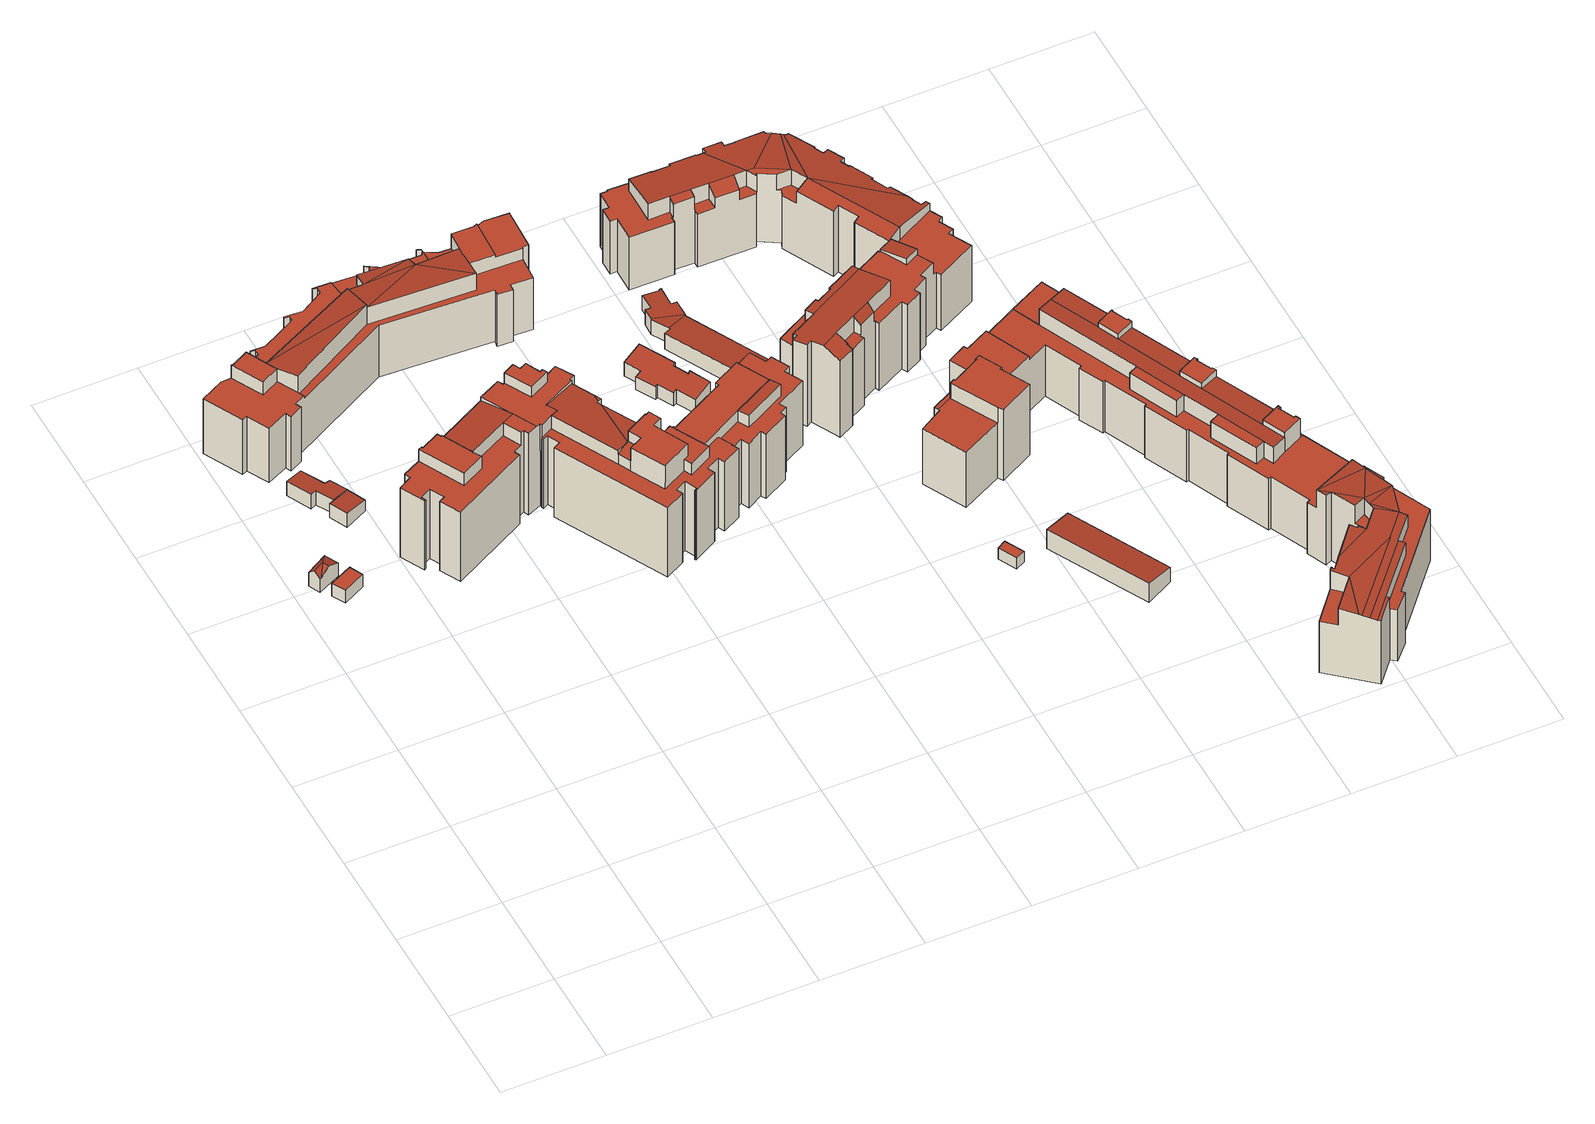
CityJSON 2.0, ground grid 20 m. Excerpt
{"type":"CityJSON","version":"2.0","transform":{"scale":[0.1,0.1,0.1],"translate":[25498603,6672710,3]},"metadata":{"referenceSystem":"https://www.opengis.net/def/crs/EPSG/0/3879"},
"CityObjects":{
"building1":{"type":"Building","attributes":{"dateOfConstruction":"1982-01-01","measuredHeight":4.5,"usage":"Varastorakennus","roofType":"3500"},"address":[{"Country":"Finland","Locality":"Helsinki"}],"geometry":[{"type":"Solid","lod":"2","boundaries":[[[[0,1,2]],[[3,4,5,6,7]],[[8,7,6,1,0]],[[9,1,6,5]],[[10,2,1,9]],[[11,8,0,2,10,12]],[[4,3,11,12]],[[4,12,10,9,5]],[[8,11,3,7]]]],"semantics":{"surfaces":[{"type":"RoofSurface"},{"type":"WallSurface"},{"type":"GroundSurface"}],"values":[[0,1,0,0,0,1,2,1,1]]}}]},
"building2":{"type":"Building","attributes":{"dateOfConstruction":"2012-01-01","measuredHeight":3,"usage":"Varastorakennus","roofType":"1000"},"address":[{"Country":"Finland","Locality":"Helsinki"}],"geometry":[{"type":"Solid","lod":"2","boundaries":[[[[13,14,15,16]],[[13,17,18,14]],[[18,17,19,20]],[[15,20,19,16]],[[13,16,19,17]],[[14,18,20,15]]]],"semantics":{"surfaces":[{"type":"WallSurface"},{"type":"GroundSurface"},{"type":"RoofSurface"}],"values":[[0,0,0,0,1,2]]}}]},
"building3":{"type":"Building","attributes":{"dateOfConstruction":"1982-01-01","measuredHeight":3.5,"class":"Talousrakennukset","function":"Talousrakennukset","usage":"Talousrakennus","roofType":"2100","storeysAboveGround":1},"address":[{"Country":"Finland","Locality":"Helsinki","ThoroughfareNumber":"21","ThoroughfareName":"Katajanokanranta","PostCode":"00160"}],"geometry":[{"type":"Solid","lod":"2","boundaries":[[[[21,22,23,24,25,26,27,28]],[[23,29,30,24]],[[22,31,29,23]],[[25,32,33,26]],[[28,34,35,21]],[[26,33,36,27]],[[34,36,33,32,30,29,31,35]],[[21,35,31,22]],[[24,30,32,25]],[[27,36,34,28]]]],"semantics":{"surfaces":[{"type":"GroundSurface"},{"type":"WallSurface"},{"type":"RoofSurface"}],"values":[[0,1,1,1,1,1,2,1,1,1]]}}]},
"building4":{"type":"Building","attributes":{"dateOfConstruction":"1984-01-01","measuredHeight":3.4,"class":"Talousrakennukset","function":"Talousrakennukset","usage":"Varastorakennus","roofType":"1000","storeysAboveGround":1},"address":[{"Country":"Finland","Locality":"Helsinki","ThoroughfareNumber":"7","ThoroughfareName":"Merikasarminkatu","PostCode":"00160"}],"geometry":[{"type":"Solid","lod":"2","boundaries":[[[[37,38,39,40]],[[37,41,42,38]],[[42,41,43,44]],[[39,44,43,40]],[[37,40,43,41]],[[38,42,44,39]]]],"semantics":{"surfaces":[{"type":"WallSurface"},{"type":"GroundSurface"},{"type":"RoofSurface"}],"values":[[0,0,0,0,1,2]]}}]},
"building5":{"type":"Building","attributes":{"dateOfConstruction":"1982-01-01","measuredHeight":17.2,"class":"Asuinkerrostalot","function":"Muut kerrostalot","usage":"Asuinrakennus","roofType":"1000;2100","storeysAboveGround":4},"address":[{"Country":"Finland","Locality":"Helsinki","ThoroughfareNumber":"21","ThoroughfareName":"Katajanokanranta","PostCode":"00160"}],"geometry":[{"type":"Solid","lod":"2","boundaries":[[[[45,46,47,48]],[[49,50,51,52]],[[53,54,55,56,57]],[[58,59,60,61]],[[62,63,59,58]],[[64,65,66,47,46,67,68]],[[69,70,71,72]],[[73,74,70,69]],[[53,57,75,76,77,78]],[[53,79,80,81,54]],[[82,83,84,85,78,77]],[[86,87,88,89,90,91]],[[48,47,66,92]],[[83,93,94,95,96,84]],[[97,98,99,100,101,102]],[[103,104,105,106,107,108,109,110,111,112,113,114,115,116]],[[90,89,117,118]],[[119,120,121,122]],[[61,60,123,124]],[[125,112,111,126]],[[127,128,129,130]],[[131,130,129,132,133]],[[123,134,116,115,135,124]],[[136,137,138,131,133,139]],[[123,60,59,63,140,141,142,143,144,145,146,147,148,139,133,132,149,134]],[[56,150,64,68,75,57]],[[126,111,110,151]],[[104,152,153,105]],[[154,144,143,155]],[[131,138,156,157,158,130]],[[50,159,160,161,162,117,89,88,163,164,165,166,167,51]],[[168,81,152,169]],[[54,81,168]],[[170,153,152]],[[127,130,158,164,163]],[[101,95,94,102]],[[171,168,128,127,163,172]],[[173,113,112,125]],[[67,76,75,68]],[[53,78,85,174,79]],[[119,122,73,69,72,91,90,118,175,176,177,178,49,52,179,137,136,180,181,182,183,154,155,184,185,186,62,58,61,124,135,187,173,125,126,151,98,97,93,83,82,45,48,92,188]],[[182,146,145,183]],[[180,148,147,181]],[[118,117,162,175]],[[183,145,144,154]],[[103,149,169,152,104]],[[52,51,167,179]],[[132,129,189,169,149]],[[137,179,167,166,156,138]],[[172,163,88,87]],[[181,147,146,182]],[[136,139,148,180]],[[176,161,160,177]],[[142,141,185,184]],[[122,121,74,73]],[[190,109,108,191]],[[55,54,168,171]],[[86,71,70,74,121,120,150,56,55,171,172,87]],[[186,140,63,62]],[[97,102,94,93]],[[106,170,81,107]],[[165,157,156,166]],[[178,159,50,49]],[[128,189,129]],[[169,189,128,168]],[[164,158,157,165]],[[45,82,77,76,67,46]],[[71,86,91,72]],[[119,188,65,64,150,120]],[[135,115,114,187]],[[175,162,161,176]],[[187,114,113,173]],[[92,66,65,188]],[[98,151,110,109,190,99]],[[96,95,101,100]],[[177,160,159,178]],[[81,80,79,174,191,108,107]],[[116,134,149,103]],[[105,153,170,106]],[[174,85,84,96,100,99,190,191]],[[141,140,186,185]],[[155,143,142,184]],[[81,170,152]]]],"semantics":{"surfaces":[{"type":"WallSurface"},{"type":"RoofSurface"},{"type":"GroundSurface"}],"values":[[0,0,0,0,0,1,0,0,1,1,0,0,0,0,0,1,0,0,0,0,1,0,0,0,1,0,0,0,0,1,1,1,1,1,0,1,0,0,0,0,2,0,0,0,0,0,0,0,0,0,0,0,0,0,0,0,0,1,0,0,0,0,0,1,0,0,0,0,0,0,0,0,0,0,0,0,0,0,0,1,0,0,1]]}}]},
"building6":{"type":"Building","attributes":{"dateOfConstruction":"1984-01-01","measuredHeight":22.3,"class":"Talousrakennukset","function":"Talousrakennukset","usage":"Asuinrakennus","roofType":"1000;2100","storeysAboveGround":1},"address":[{"Country":"Finland","Locality":"Helsinki","ThoroughfareNumber":"7","ThoroughfareName":"Merikasarminkatu","PostCode":"00160"}],"geometry":[{"type":"Solid","lod":"2","boundaries":[[[[192,193,194,195]],[[196,197,198,199]],[[200,201,202]],[[203,204,205,206,207,208,209,210,211,212,213,214,215,216,217,218,219,220,221,222,223,224,225]],[[226,227,228,229]],[[230,231,232,233]],[[234,235,236,237]],[[238,239,240,241,242,243,244,245,246,247,248,249]],[[250,251,252,253]],[[239,254,255,240]],[[256,206,205,257]],[[258,211,210,259]],[[260,261,262,263]],[[264,265,266,267]],[[268,269,270,271]],[[196,199,272,228,227,273,274,275,276]],[[277,278,279,280]],[[281,282,283]],[[196,276,284,285,222,221]],[[286,287,203,225]],[[288,289,290,291,275,274]],[[219,292,293,220]],[[286,225,224,294]],[[295,296,244,243,297,298]],[[298,297,299,300]],[[301,302,303,304]],[[297,243,242]],[[260,305,306,307,308,261]],[[309,310,311,312]],[[313,314,231,230]],[[315,316,209,208]],[[317,318,271,270]],[[319,320,321,269,268,322]],[[323,324,325,326]],[[327,229,228,272,217,216]],[[327,216,215,328]],[[293,292,198,197]],[[193,329,330,331,332,194]],[[325,333,334,266,265,192,195,335,317,270,269,321,303,302,336,337,338,326]],[[339,340,341,342,343]],[[315,344,256,257,345,287,286,294,277,280,346,347,348,349,350,313,230,233,351,352,353,354,355,356,357,358,359,360,361,362,264,267,363,364,324,323,365,366,367,301,304,320,319,368,369,370,371,372,373,374,375,305,260,263,376,377,378,250,253,289,288,379,226,229,327,328,380,381,382,258,259,316]],[[373,372,383,384,385,386]],[[387,388,389,390,246,245]],[[237,236,385,384]],[[375,391,306,305]],[[284,276,392,393,394]],[[340,395,396,397,252,251,389,388,398,341]],[[304,303,321,320]],[[236,235,307,306,391,399,386,385]],[[308,307,235,234]],[[195,194,282,281,335]],[[371,400,383,372]],[[264,362,329,193,192,265]],[[356,401,402,357]],[[263,262,403,376]],[[275,291,392,276]],[[202,201,400,371,370,404,405,406]],[[350,407,314,313]],[[367,336,302,301]],[[408,409,410,232,231,314,407,411,412,413,414,279,278,415,285,284,394,309,312,339,343,295,298,300,416,402,401,417,418]],[[419,397,396,420]],[[381,213,212,382]],[[369,421,404,370]],[[316,259,210,209]],[[328,215,214,380]],[[345,204,203,287]],[[360,359,300,299,422]],[[346,414,413,347]],[[220,293,197,196,221]],[[245,244,296]],[[358,416,300,359]],[[315,208,207,344]],[[351,410,409,352]],[[378,377,423,249,248]],[[353,352,409,408]],[[424,200,332,331]],[[354,353,408,418]],[[379,273,227,226]],[[406,405,283]],[[357,402,416,358]],[[361,360,422,424,331,330]],[[289,253,252,397,419,290]],[[344,207,206,256]],[[319,322,425,368]],[[368,425,421,369]],[[365,338,337,366]],[[426,398,388,387]],[[342,341,398,426]],[[340,339,312,311,427,395]],[[364,333,325,324]],[[348,412,411,349]],[[420,396,395,427]],[[355,417,401,356]],[[246,390,247]],[[241,428,242]],[[374,399,391,375]],[[373,386,399,374]],[[366,337,336,367]],[[323,326,338,365]],[[268,271,318,281,283,405,404,421,425,322]],[[394,393,310,309]],[[424,422,299,297,242,428,255,254,403,262,261,308,234,237,384,383,400,201,200]],[[249,423,238]],[[280,279,414,346]],[[427,311,310,393,392,291,290,419,420]],[[202,406,283,282,194,332,200]],[[350,349,411,407]],[[343,342,296,295]],[[363,267,266,334]],[[257,205,204,345]],[[361,330,329,362]],[[288,274,273,379]],[[380,214,213,381]],[[342,426,387,245,296]],[[277,294,224,223,415,278]],[[348,347,413,412]],[[238,423,377,376,403,254,239]],[[233,232,410,351]],[[363,334,333,364]],[[222,285,415,223]],[[382,212,211,258]],[[240,255,428,241]],[[217,272,199,218]],[[354,418,417,355]],[[335,281,318,317]],[[250,378,248,247,390,389,251]],[[218,199,198,292,219]]]],"semantics":{"surfaces":[{"type":"WallSurface"},{"type":"RoofSurface"},{"type":"GroundSurface"}],"values":[[0,0,0,1,0,0,0,1,0,0,0,0,0,0,0,1,0,0,0,0,0,0,0,0,0,0,0,0,0,0,0,0,0,0,0,0,1,1,1,0,2,0,0,0,0,0,1,0,1,0,0,0,0,0,0,0,0,0,0,1,0,0,0,0,0,0,0,0,0,0,0,0,0,0,0,0,0,0,0,0,0,0,0,0,0,0,0,0,0,0,0,0,0,1,0,0,0,0,0,1,0,1,1,0,1,1,0,0,0,0,0,0,0,1,0,0,0,0,0,0,0,0,0,0,0,0,0]]}}]},
"building7":{"type":"Building","attributes":{"dateOfConstruction":"1984-01-01","measuredHeight":3.9,"class":"Talousrakennukset","function":"Talousrakennukset","usage":"Talousrakennus","roofType":"2100","storeysAboveGround":1},"address":[{"Country":"Finland","Locality":"Helsinki","ThoroughfareNumber":"7","ThoroughfareName":"Merikasarminkatu","PostCode":"00160"}],"geometry":[{"type":"Solid","lod":"2","boundaries":[[[[429,430,431,432]],[[433,434,430,429]],[[432,431,435,436]],[[437,438,439,440]],[[441,442,434,433]],[[443,437,440,444,445,446,447,448,449,441,433,429,432,436]],[[448,450,451,449]],[[443,452,438,437]],[[447,453,450,448]],[[446,454,453,447]],[[449,451,442,441]],[[445,455,454,446]],[[440,439,456,444]],[[444,456,455,445]],[[435,431,430,434,442,451,450,453,454,455,456,439,438,452]],[[436,435,452,443]]]],"semantics":{"surfaces":[{"type":"WallSurface"},{"type":"GroundSurface"},{"type":"RoofSurface"}],"values":[[0,0,0,0,0,1,0,0,0,0,0,0,0,0,2,0]]}}]},
"building8":{"type":"Building","attributes":{"dateOfConstruction":"1983-01-01","measuredHeight":3.9,"class":"Talousrakennukset","function":"Talousrakennukset","usage":"Talousrakennus","roofType":"2100","storeysAboveGround":1},"address":[{"Country":"Finland","Locality":"Helsinki","ThoroughfareNumber":"9","ThoroughfareName":"Merikasarminkatu","PostCode":"00160"}],"geometry":[{"type":"Solid","lod":"2","boundaries":[[[[457,458,459,460]],[[461,462,463,464,465,466,459,458,467,468]],[[467,469,470,471,468]],[[472,464,463,473]],[[474,466,465,475]],[[475,465,464,472]],[[469,467,458,457]],[[473,463,462,476]],[[460,459,466,474]],[[477,478,461,468,471]],[[470,479,480,477,471]],[[481,482,483,484]],[[461,478,485,486,476,462]],[[487,488,482,481]],[[482,488,485,478,477,480,483]],[[484,483,480,479]],[[470,469,457,460,474,475,472,473,476,486,487,481,484,479]],[[486,485,488,487]]]],"semantics":{"surfaces":[{"type":"WallSurface"},{"type":"RoofSurface"},{"type":"GroundSurface"}],"values":[[0,1,0,0,0,0,0,0,0,1,0,0,0,0,1,0,2,0]]}}]},
"building9":{"type":"Building","attributes":{"dateOfConstruction":"1984-01-01","measuredHeight":2.6,"usage":"Varastorakennus","roofType":"1000"},"address":[{"Country":"Finland","Locality":"Helsinki"}],"geometry":[{"type":"Solid","lod":"2","boundaries":[[[[489,490,491,492]],[[493,489,492,494]],[[495,493,494,496]],[[490,495,496,491]],[[493,495,490,489]],[[492,491,496,494]]]],"semantics":{"surfaces":[{"type":"WallSurface"},{"type":"RoofSurface"},{"type":"GroundSurface"}],"values":[[0,0,0,0,1,2]]}}]},
"building10":{"type":"Building","attributes":{"dateOfConstruction":"1982-01-01","measuredHeight":4.6,"class":"Talousrakennukset","function":"Talousrakennukset","usage":"Muuntamo","roofType":"2100","storeysAboveGround":1},"address":[{"Country":"Finland","Locality":"Helsinki","ThoroughfareNumber":"17","ThoroughfareName":"Katajanokanranta","PostCode":"00160"}],"geometry":[{"type":"Solid","lod":"2","boundaries":[[[[497,498,499,500]],[[501,502,503,504]],[[501,504,497,500]],[[500,499,502,501]],[[499,498,503,502]],[[504,503,498,497]]]],"semantics":{"surfaces":[{"type":"WallSurface"},{"type":"GroundSurface"},{"type":"RoofSurface"}],"values":[[0,0,1,0,2,0]]}}]},
"building11":{"type":"Building","attributes":{"dateOfConstruction":"1983-01-01","measuredHeight":20.3,"class":"Asuinkerrostalot","function":"Muut kerrostalot","usage":"Asuinrakennus","roofType":"2100;1000;2100","storeysAboveGround":5},"address":[{"Country":"Finland","Locality":"Helsinki","ThoroughfareNumber":"9","ThoroughfareName":"Merikasarminkatu","PostCode":"00160"}],"geometry":[{"type":"Solid","lod":"2","boundaries":[[[[505,506,507,508]],[[509,510,511,512]],[[513,514,515,516]],[[517,518,519,520]],[[520,519,521,522]],[[523,524,525,526]],[[527,528,529,530]],[[531,532,533,534]],[[535,536,537,528]],[[538,539,540,541,542,543,544,545]],[[546,547,548,549,550,551,552,553]],[[554,555,556,557]],[[515,558,559,516]],[[560,522,521,561,562,563]],[[564,565,566,567]],[[568,569,570,571,572,573]],[[574,575,576,577]],[[578,579,580,581,582,583]],[[539,568,573,584,585,540]],[[586,587,588,589]],[[560,563,590,591]],[[592,593,594,595]],[[596,597,598,599,600,601,602]],[[515,514,603,604,605,606,607,608,609,610,590,563,562,611,612,613,614,558]],[[615,616,565,564]],[[617,618,619,620,621]],[[622,623,624,625]],[[542,626,555,543]],[[627,628,597,596]],[[622,629,630,623]],[[631,632,633,634]],[[635,636,637,638]],[[639,640,572,571]],[[641,642,628,627]],[[625,624,643,644,645]],[[646,647,616,615]],[[602,601,648,649]],[[578,583,570,569]],[[650,651,587,586]],[[582,581,652,653]],[[654,655,656,657]],[[658,659,660,661]],[[609,662,663,610]],[[664,665,666,667,668,669]],[[670,671,672,673]],[[559,558,614,674]],[[675,676,659,658]],[[677,604,603,678]],[[526,525,632,631]],[[679,680,681,529,528,537,682,683,616,647,684,685]],[[686,594,593,687,529,681]],[[688,689,690,691]],[[692,693,694,695]],[[506,577,576,696,697,507]],[[548,545,544,554,557,549]],[[624,623,630,508,507,697,698,699,700,556,555,626,701,643]],[[532,667,666,702,703,621,620,652]],[[704,702,666,665]],[[705,656,655,706,527,530]],[[546,553,707,708]],[[709,710,711,712]],[[592,657,656,705,687,593]],[[712,711,713,714]],[[715,716,717,718,608,607]],[[611,682,537,612]],[[676,675,719,720,534,533]],[[595,594,686,721]],[[662,718,717,663]],[[722,723,575,574]],[[649,648,724,725]],[[695,694,524,523]],[[517,511,510,567,566,518]],[[552,551,700,726]],[[661,660,580,579]],[[617,621,703,727]],[[728,729,730,731]],[[732,733,734,735]],[[616,683,561,521,519,518,566,565]],[[544,543,555,554]],[[736,737,677,678,513,516,559,674,654,657,592,595,721,738,739,740,741,742,512,511,517,520,522,560,591,719,675,658,661,579,578,569,568,539,538,547,546,708,732,735,728,731,650,586,589,743,722,574,577,506,505,629,622,625,645,744,745,670,673,641,627,596,602,649,725,688,691,635,638,709,712,714,746,747,748,618,617,727,704,665,664,692,695,523,526,631,634]],[[749,626,542,541]],[[652,600,599,640]],[[645,644,750,744]],[[557,556,550,549]],[[740,679,685,741]],[[745,751,671,670]],[[640,599,598,752]],[[691,690,636,635]],[[737,605,604,677]],[[612,537,536,613]],[[585,584,701,753]],[[570,583,582,653,639,571]],[[726,700,699,754]],[[664,669,693,692]],[[741,685,684,742]],[[739,680,679,740]],[[706,535,528,527]],[[755,698,697,696]],[[719,591,590,610,663,717,716,720]],[[756,723,722,743]],[[532,652,581,580,660,659,676,533]],[[731,730,651,650]],[[646,509,512,742,684,647]],[[538,545,548,547]],[[620,619,757,758,759,713,711,710,637,636,690,689,724,648,601,600,652]],[[589,588,756,743]],[[736,606,605,737]],[[701,752,598,597,628,642,672,671,751,750,644,643]],[[707,733,732,708]],[[702,704,727,703]],[[540,585,753,749,541]],[[725,724,689,688]],[[715,633,632,525,524,694,693,669,668,531,534,720,716]],[[753,701,626,749]],[[714,713,759,746]],[[746,759,758,747]],[[747,758,757,748]],[[530,529,687,705]],[[653,652,640,639]],[[638,637,710,709]],[[744,750,751,745]],[[673,672,642,641]],[[505,508,630,629]],[[646,615,564,567,510,509]],[[678,603,514,513]],[[748,757,619,618]],[[611,562,561,683,682]],[[607,606,736,634,633,715]],[[668,667,532,531]],[[700,551,550,556]],[[654,674,614,613,536,535,706,655]],[[739,738,721,686,681,680]],[[754,699,698,755]],[[735,734,729,728]],[[608,718,662,609]],[[707,553,552,726,754,755,696,576,575,723,756,588,587,651,730,729,734,733]],[[584,573,572,640,752,701]]]],"semantics":{"surfaces":[{"type":"WallSurface"},{"type":"RoofSurface"},{"type":"GroundSurface"}],"values":[[0,0,0,0,0,0,0,0,1,0,0,0,0,0,0,0,0,0,0,0,0,0,0,1,0,0,0,1,0,0,0,0,0,0,0,0,0,0,0,0,0,0,0,0,0,0,0,0,0,1,1,0,0,0,1,1,1,0,1,0,0,0,0,0,0,0,0,1,0,0,0,0,0,0,0,0,0,1,0,2,0,1,0,0,0,0,1,0,0,0,0,1,0,0,0,0,0,0,0,0,1,0,0,0,1,0,0,1,0,0,1,0,1,0,0,0,0,0,0,0,0,0,0,1,0,0,0,0,0,1,0,0,0,0,0,1,1]]}}]},
"building12":{"type":"Building","attributes":{"dateOfConstruction":"1982-01-01","measuredHeight":17.1,"class":"Asuinkerrostalot","function":"Muut kerrostalot","usage":"Asuinrakennus","roofType":"1000;2100","storeysAboveGround":5},"address":[{"Country":"Finland","Locality":"Helsinki","ThoroughfareNumber":"17","ThoroughfareName":"Katajanokanranta","PostCode":"00160"}],"geometry":[{"type":"Solid","lod":"2","boundaries":[[[[760,761,762,763]],[[764,765,766,767,768,769]],[[763,762,770,771]],[[772,773,774,775]],[[776,777,778,779,780,781]],[[782,783,784,785,786]],[[787,788,789,790]],[[791,792,793,794,795,796,797,798,760,763,771,799,800,801,802,803,804,805]],[[806,807,808,809]],[[810,811,812,813,814,815]],[[816,817,818,819]],[[807,820,821,822,823,824,825,808]],[[826,827,828,829,830,831,832,833]],[[799,834,835,800]],[[836,837,838,839]],[[840,841,837,836]],[[842,843,844,845]],[[846,847,848,849,850,851]],[[778,852,779]],[[853,854,855,856]],[[798,857,761,760]],[[858,804,803,859]],[[860,861,862,863,864,865,813,812,866,867,868]],[[869,870,871,872]],[[873,793,792,874]],[[875,876,789,788]],[[877,876,875,878]],[[777,879,880,852,778]],[[776,781,881,882]],[[878,875,788,787]],[[883,761,884]],[[885,886,887,888]],[[889,820,807,806]],[[767,868,867,890]],[[891,862,861,892]],[[893,863,862,891]],[[894,895,896,897]],[[898,899,900,890,867,866]],[[901,902,903,904]],[[780,779,905,797]],[[906,907,822,821,908,909]],[[872,871,910,911]],[[853,912,913,854]],[[904,903,914,915]],[[916,917,918,919]],[[884,857,920]],[[839,838,921,922]],[[882,881,923,924]],[[850,849,925,926]],[[927,844,843,928,929,930]],[[931,932,888,887,933,864,863,893]],[[934,790,789,935]],[[936,833,832,937]],[[859,803,802,938]],[[939,940,941,942]],[[943,827,826,944]],[[904,915,889,806]],[[945,905,779]],[[946,901,947,948]],[[910,935,789,876,947,901,904,806,809,944,936,785,784]],[[934,935,870,869]],[[772,897,896,949,773]],[[857,798,797,905,945]],[[782,950,921,838,837,841,951,783]],[[809,808,825,952]],[[870,935,910,871]],[[809,952,943,944]],[[953,954,835,955]],[[956,957,774,773,949]],[[911,910,784,783,951]],[[958,932,931,959]],[[960,961,769,768,962]],[[963,938,802,801,954,953]],[[900,899,960,962]],[[926,964,851,850]],[[965,858,859,938,963,966,894,897,772,775,967,879,777,776,882,924,968,939,942,969,970,916,919,971,972,973,959,931,893,891,892,974,975,976,961,960,899,898,811,810,816,819,840,836,839,922,977,978,979,980,842,845,981,907,906,982,983,984,985,847,846,986,987,873,874,988]],[[971,989,990,972]],[[927,930,828,827,943,952,825,824]],[[991,908,821,820,889,915,914,992]],[[981,845,844,927,824,823]],[[967,775,774,957,993,994]],[[985,984,995,991,992,996]],[[902,925,849,848,996,992,914,903]],[[977,922,921,950,831,830]],[[800,835,954,801]],[[969,997,998,970]],[[993,957,956,999]],[[766,860,868,767]],[[926,925,902,901,946]],[[854,913,1000,855]],[[980,928,843,842]],[[963,953,955,1001,1002,1003,912,853,856,966]],[[986,795,794,987]],[[1003,913,912]],[[1004,865,864,933]],[[814,813,865,1004]],[[919,918,989,971]],[[1005,920,1006]],[[1007,1008,994,993,999,1009]],[[894,966,856,855,1000,895]],[[991,995,1010,1011,909,908]],[[898,866,812,811]],[[892,861,860,974]],[[986,846,851,964,796,795]],[[764,976,975,765]],[[985,996,848,847]],[[1002,1012,913,1003]],[[852,880,1006,920,945,779]],[[873,987,794,793]],[[979,929,928,980]],[[906,909,1011,982]],[[982,1011,1010,983]],[[983,1010,995,984]],[[810,815,817,816]],[[965,805,804,858]],[[1007,1009,883,884,920]],[[999,956,883,1009]],[[761,857,884]],[[972,990,1013,973]],[[973,1013,958,959]],[[977,830,829,978]],[[981,823,822,907]],[[951,841,840,819,818,886,885]],[[948,947,876,877]],[[950,782,786,937,832,831]],[[900,962,768,767,890]],[[1001,770,762,761,1012,1002]],[[955,835,834,770,1001]],[[913,1012,761,883,956,949,896,895,1000]],[[857,945,920]],[[1007,920,1005,1008]],[[879,967,994,1008,1005,1006,880]],[[944,826,833,936]],[[924,923,1014,968]],[[968,1014,940,939]],[[988,874,792,791]],[[814,1004,933,887,886,818,817,815]],[[936,937,786,785]],[[970,998,917,916]],[[771,770,834,799]],[[958,1013,990,989,918,917,998,997,941,940,1014,923,881,781,780,797,796,964,926,946,948,877,878,787,790,934,869,872,911,951,885,888,932]],[[965,988,791,805]],[[979,978,829,828,930,929]],[[942,941,997,969]],[[976,764,769,961]],[[975,974,860,766,765]]]],"semantics":{"surfaces":[{"type":"WallSurface"},{"type":"RoofSurface"},{"type":"GroundSurface"}],"values":[[0,1,0,0,0,0,0,1,0,0,0,1,1,0,0,0,0,0,1,1,0,0,1,0,0,1,0,0,0,0,1,0,0,0,0,0,0,0,0,0,0,0,0,0,0,1,0,0,0,1,0,0,0,0,0,0,1,1,0,1,0,0,0,1,0,1,1,1,1,0,0,0,0,0,1,2,0,0,0,0,0,0,1,0,0,0,0,0,0,0,0,0,0,1,0,0,0,1,1,0,1,0,0,0,0,0,1,1,0,0,0,0,0,0,0,0,0,1,0,0,0,0,0,0,0,1,1,1,1,1,0,0,0,0,0,0,1,1,0,0,1,0,0,0,0,0]]}}]}
},
"vertices":[
[60,987,64],[54,999,64],[40,977,52],[69,1023,19],[27,999,19],[27,999,52],[69,1023,52],[69,1023,51],[82,998,51],[33,987,64],[38,976,52],[82,998,19],[38,976,19],
[63,929,26],[63,929,56],[49,955,56],[49,955,26],[105,951,26],[105,951,56],[93,976,26],[93,976,56],
[87,1206,19],[122,1223,19],[145,1178,19],[156,1182,19],[174,1150,19],[140,1133,19],[122,1165,19],[111,1160,19],[145,1178,49],[156,1182,47],[122,1223,48],[174,1150,47],[140,1133,52],[111,1160,54],[87,1206,54],[122,1165,52],
[146,1093,20],[146,1093,54],[129,1127,54],[129,1127,20],[190,1115,20],[190,1115,46],[174,1150,20],[174,1150,46],
[610,1518,8],[610,1518,160],[657,1515,160],[657,1515,8],[47,1293,8],[47,1293,140],[9,1367,140],[9,1367,8],[542,1458,166],[539,1400,174],[539,1400,133],[541,1434,133],[541,1434,166],[297,1518,8],[297,1518,138],[288,1519,138],[288,1519,8],[297,1506,8],[297,1506,138],[641,1430,160],[641,1433,160],[653,1433,160],[594,1511,160],[590,1432,160],[566,1375,8],[566,1375,133],[568,1387,133],[568,1387,8],[595,1373,8],[595,1373,133],[590,1432,166],[594,1511,166],[587,1508,166],[545,1509,166],[543,1474,164],[496,1473,164],[460,1472,164],[587,1508,8],[521,1510,8],[521,1510,131],[545,1509,131],[354,1398,133],[165,1298,133],[165,1298,140],[144,1288,140],[144,1288,8],[354,1398,8],[653,1433,8],[490,1528,8],[490,1528,136],[496,1524,136],[496,1524,131],[488,1527,8],[497,1521,8],[497,1521,131],[496,1522,131],[496,1522,136],[488,1527,136],[330,1469,136],[360,1469,136],[362,1499,136],[457,1494,136],[460,1472,136],[496,1473,136],[496,1520,136],[491,1512,136],[420,1514,136],[392,1532,136],[391,1531,136],[399,1525,136],[394,1516,136],[324,1520,136],[149,1277,140],[149,1277,8],[638,1384,8],[638,1384,133],[596,1386,133],[596,1386,8],[289,1521,138],[289,1521,8],[392,1532,8],[420,1514,8],[159,1311,180],[337,1409,180],[127,1370,168],[137,1351,172],[109,1406,172],[127,1370,138],[109,1406,138],[324,1520,138],[394,1516,8],[139,1422,8],[78,1390,8],[78,1390,172],[139,1422,138],[252,1480,138],[217,1482,138],[216,1478,138],[226,1478,138],[226,1469,138],[159,1434,138],[131,1435,138],[130,1433,138],[139,1432,138],[330,1469,138],[641,1430,133],[491,1512,8],[360,1469,164],[362,1499,159],[226,1469,8],[226,1478,8],[73,1390,172],[104,1331,172],[139,1349,172],[57,1298,140],[79,1256,140],[119,1275,140],[124,1264,140],[159,1311,140],[139,1349,140],[104,1331,140],[73,1390,140],[54,1390,140],[337,1409,174],[330,1469,164],[457,1494,159],[337,1409,133],[159,1311,133],[391,1531,8],[543,1474,131],[124,1264,8],[119,1275,8],[79,1256,8],[57,1298,8],[54,1390,8],[139,1432,8],[130,1433,8],[131,1435,8],[159,1434,8],[216,1478,8],[217,1482,8],[252,1480,8],[399,1525,8],[641,1433,8],[330,1469,168],[496,1520,131],[496,1473,131],
[425,995,183],[425,995,214],[408,1029,214],[408,1029,183],[783,894,198],[783,894,199],[863,936,199],[863,936,198],[429,1047,213],[401,1101,213],[401,1101,205],[807,856,172],[813,846,172],[861,871,172],[857,881,172],[871,888,172],[864,901,172],[923,932,172],[906,965,172],[918,972,172],[900,1006,172],[888,1000,172],[872,1031,172],[827,1008,172],[832,998,172],[831,997,172],[863,936,172],[874,916,172],[794,874,172],[783,894,172],[732,867,172],[746,841,172],[770,854,172],[777,839,172],[781,963,16],[781,963,198],[778,970,198],[778,970,16],[647,774,16],[647,774,183],[636,797,183],[636,797,16],[517,1084,213],[517,1084,237],[478,1064,237],[478,1064,213],[578,1029,205],[556,1069,205],[492,1036,212],[503,1016,212],[497,1013,213],[488,1009,214],[553,884,214],[569,893,212],[578,897,211],[578,1003,206],[575,1009,206],[578,1011,205],[623,919,16],[623,919,239],[629,923,239],[629,923,16],[556,1069,213],[492,1036,213],[857,881,16],[861,871,16],[918,972,16],[906,965,16],[546,1111,16],[546,1111,213],[565,1077,213],[565,1077,16],[408,986,16],[408,986,183],[413,976,183],[413,976,16],[253,1038,212],[253,1038,183],[297,953,183],[297,953,212],[831,997,198],[672,906,198],[670,909,198],[659,903,198],[690,844,198],[745,840,16],[745,840,183],[752,827,183],[752,827,16],[333,991,212],[333,991,214],[328,1001,212],[690,844,183],[732,867,183],[777,839,16],[807,856,16],[670,909,16],[644,894,16],[644,894,210],[659,903,210],[874,916,201],[794,874,201],[770,854,16],[553,884,183],[553,884,207],[488,1009,213],[488,1009,183],[465,996,213],[465,996,183],[197,995,16],[197,995,183],[224,1010,183],[224,1010,16],[507,1090,16],[507,1090,237],[512,1093,237],[512,1093,213],[653,806,183],[653,806,210],[646,821,210],[646,821,183],[642,771,16],[642,771,183],[864,901,16],[923,932,16],[341,976,183],[341,976,212],[260,1041,16],[219,1021,16],[219,1021,183],[260,1041,212],[241,970,16],[255,943,16],[255,943,183],[241,970,183],[832,998,16],[827,1008,16],[431,998,214],[436,988,214],[455,997,214],[432,1041,214],[243,937,183],[264,898,183],[333,991,183],[221,949,183],[224,951,183],[220,959,183],[598,796,183],[598,796,239],[565,860,239],[565,860,207],[565,860,183],[871,888,16],[813,846,16],[717,809,16],[710,821,16],[684,808,16],[690,794,16],[643,769,16],[615,785,16],[620,774,16],[582,754,16],[472,965,16],[487,973,16],[475,996,16],[465,991,16],[463,994,16],[465,996,16],[463,1000,16],[436,988,16],[431,998,16],[264,898,16],[243,937,16],[220,959,16],[224,951,16],[221,949,16],[261,1038,16],[297,1056,16],[301,1049,16],[443,1122,16],[448,1112,16],[473,1125,16],[480,1111,16],[494,1118,16],[555,1072,16],[585,1015,16],[575,1009,16],[672,906,16],[872,1031,16],[888,1000,16],[900,1006,16],[448,1112,213],[451,1114,213],[451,1114,237],[473,1125,237],[578,897,215],[578,897,239],[622,921,239],[622,921,206],[494,1118,237],[690,844,210],[698,830,210],[698,830,183],[655,826,239],[623,890,239],[641,900,239],[591,873,239],[480,1111,237],[443,1122,213],[475,996,183],[465,991,183],[555,1072,213],[301,1049,212],[303,1050,212],[303,1050,205],[643,769,183],[582,754,183],[620,774,183],[615,785,183],[690,794,183],[684,808,183],[710,821,183],[717,809,183],[746,841,183],[463,994,183],[487,973,183],[472,965,183],[641,900,210],[623,890,210],[297,1056,212],[463,1000,213],[585,1015,205],[455,997,213],[261,1038,212],[591,873,215],[655,826,210],[503,1016,213],
[749,1141,12],[749,1141,43],[729,1177,43],[729,1177,12],[754,1144,12],[754,1144,44],[742,1184,45],[742,1184,12],[765,1236,12],[765,1236,52],[800,1170,52],[800,1170,12],[770,1114,12],[770,1114,44],[726,1215,12],[795,1166,12],[809,1138,12],[814,1142,12],[834,1104,12],[796,1082,12],[777,1118,12],[796,1082,45],[777,1118,45],[726,1215,45],[834,1104,51],[814,1142,52],[809,1138,51],[795,1166,51],
[823,1311,8],[823,1311,43],[823,1344,43],[823,1344,8],[871,1277,37],[872,1310,37],[860,1309,38],[861,1348,39],[857,1348,39],[857,1345,39],[813,1311,44],[813,1288,44],[813,1311,8],[812,1286,8],[812,1286,44],[861,1348,8],[860,1309,8],[857,1345,8],[857,1348,8],[872,1310,8],[830,1255,44],[871,1276,37],[831,1252,8],[831,1252,44],[908,1071,8],[908,1071,47],[817,1245,46],[817,1245,8],[871,1273,37],[871,1273,8],[962,1100,8],[962,1100,37],
[1102,546,43],[1119,556,43],[1119,556,17],[1102,546,17],[1120,511,43],[1120,511,17],[1138,520,43],[1138,520,17],
[1340,371,15],[1340,371,50],[1287,343,61],[1287,343,15],[1187,534,15],[1187,534,61],[1241,562,50],[1241,562,15],
[952,1498,3],[916,1498,3],[916,1498,158],[952,1498,158],[936,1044,166],[1014,1085,166],[1014,1085,3],[936,1044,3],[1164,1020,3],[1164,1020,166],[1158,1031,166],[1158,1031,3],[1021,1072,3],[1021,1072,192],[1052,1088,192],[1052,1088,3],[1051,1091,192],[1051,1091,3],[1312,1165,3],[1312,1165,138],[1334,1122,138],[1334,1122,3],[1054,1003,166],[1054,1003,205],[1010,980,205],[1010,980,166],[1231,1188,138],[1231,1188,169],[1205,1174,160],[1205,1174,138],[1061,991,189],[1095,1009,189],[1089,1021,205],[954,1398,3],[1064,1397,3],[1064,1397,131],[1032,1397,131],[1032,1397,156],[987,1398,156],[987,1398,131],[954,1398,131],[911,1410,3],[954,1409,3],[954,1409,131],[953,1409,131],[953,1409,163],[913,1409,163],[913,1409,131],[911,1410,131],[987,1422,131],[987,1422,169],[953,1422,169],[953,1422,131],[1102,1002,166],[1102,1002,3],[1175,1156,3],[1109,1121,192],[1109,1121,166],[1175,1156,166],[992,1063,166],[992,1063,192],[1019,1077,192],[1019,1077,166],[1069,1408,3],[1106,1386,3],[1106,1386,131],[1099,1390,131],[1099,1390,169],[1069,1408,169],[891,1513,3],[891,1513,131],[917,1513,131],[917,1513,3],[1101,1374,3],[1151,1277,3],[1151,1277,160],[1115,1347,160],[1115,1347,131],[1101,1374,131],[1067,1402,169],[1067,1402,131],[828,1514,3],[828,1514,131],[842,1514,131],[842,1514,3],[1176,1153,166],[1176,1153,3],[1019,959,3],[1019,959,194],[1025,948,188],[1025,948,3],[1129,1496,3],[1129,1496,158],[1138,1490,159],[1151,1482,159],[1155,1480,158],[1160,1477,158],[1160,1477,3],[1195,1036,166],[1189,1047,166],[1219,1063,166],[1214,1072,166],[1246,1089,166],[1230,1119,166],[1204,1105,166],[1178,1154,166],[1146,1051,166],[1089,1021,166],[1095,1009,166],[1098,1010,166],[1000,1047,166],[1000,1047,193],[1285,1247,3],[1263,1290,3],[1263,1290,157],[1281,1256,157],[1285,1247,157],[1001,1502,3],[1001,1502,157],[1001,1500,158],[1001,1500,3],[1033,1421,169],[1129,1501,3],[1129,1501,157],[952,1503,3],[952,1503,157],[1258,1083,3],[1258,1083,138],[1253,1092,138],[1253,1092,3],[1208,1417,3],[1208,1417,156],[1224,1386,156],[1224,1386,3],[1126,1390,131],[1126,1390,169],[1074,1501,3],[1074,1501,157],[1013,1500,158],[1019,1500,158],[1019,1500,3],[948,1020,166],[948,1020,193],[1164,1479,157],[1164,1479,3],[827,1478,3],[827,1478,131],[1142,1360,169],[1142,1360,131],[1060,990,3],[1060,990,166],[1064,982,166],[1064,982,3],[1182,1245,3],[1182,1245,164],[1162,1283,164],[1162,1283,3],[1204,1105,180],[1178,1154,170],[1319,1204,3],[1303,1234,3],[1303,1234,156],[1307,1227,156],[1307,1227,138],[1319,1204,138],[1054,1500,3],[1054,1500,158],[1074,1499,158],[1074,1499,3],[1098,1010,3],[1171,1239,3],[1171,1239,160],[1189,1047,3],[1195,1036,3],[955,980,200],[966,986,200],[978,963,205],[1146,1051,205],[1116,1108,193],[952,1012,195],[941,1006,195],[994,932,188],[1021,959,194],[1188,1429,3],[1188,1429,157],[1197,1411,157],[1197,1411,3],[1309,1198,3],[1309,1198,138],[1323,1171,138],[1323,1171,3],[916,1499,131],[916,1499,158],[874,1500,158],[873,1423,169],[914,1423,169],[1057,1421,169],[1292,1229,158],[1283,1246,158],[1292,1229,3],[1021,959,166],[1061,991,166],[911,1399,131],[911,1399,3],[1214,1380,3],[1214,1380,158],[1222,1364,158],[1222,1364,3],[1224,1365,157],[1224,1365,3],[1246,1089,138],[1205,1168,138],[1205,1168,170],[1230,1119,180],[1208,1169,3],[1208,1169,138],[994,932,3],[891,1515,3],[891,1515,131],[1190,1430,157],[1190,1430,3],[914,1423,131],[1283,1246,3],[814,1448,3],[814,1448,131],[815,1478,131],[815,1478,3],[826,1400,3],[826,1400,131],[827,1448,131],[827,1448,3],[1214,1072,3],[1219,1063,3],[989,942,3],[966,986,3],[955,980,3],[941,1006,3],[952,1012,3],[842,1516,3],[1019,1512,3],[1054,1511,3],[1246,1322,3],[1242,1320,3],[1258,1288,3],[1033,1421,131],[1019,1512,156],[1054,1511,156],[1072,1421,169],[1057,1421,131],[873,1423,131],[874,1500,131],[842,1516,131],[1258,1288,158],[1242,1320,158],[1246,1322,157],
[1694,215,135],[1694,215,169],[1705,205,166],[1705,205,135],[1067,765,145],[1109,683,145],[1187,722,145],[1141,809,145],[1111,794,145],[1112,791,145],[1664,158,166],[1664,158,135],[1601,216,11],[1601,216,180],[1612,206,177],[1612,206,11],[1579,333,11],[1596,295,11],[1596,295,179],[1587,314,179],[1587,314,135],[1579,333,135],[1418,939,135],[1356,907,135],[1356,907,174],[1385,922,170],[1418,939,166],[1500,542,135],[1500,542,174],[1518,551,174],[1518,551,135],[1758,227,135],[1712,325,135],[1721,329,135],[1702,368,135],[1695,365,135],[1693,369,135],[1677,360,135],[1711,276,135],[1674,149,135],[1589,50,135],[1593,46,135],[1594,46,135],[1605,38,135],[1634,70,135],[1629,75,135],[1522,622,170],[1522,622,181],[1502,665,181],[1502,665,170],[1179,890,11],[1205,839,11],[1205,839,182],[1203,841,182],[1203,841,145],[1179,890,145],[1215,909,11],[1215,909,145],[1219,902,145],[1219,902,11],[1558,640,181],[1554,648,181],[1552,647,181],[1538,676,181],[1541,677,181],[1538,683,181],[1446,788,181],[1480,806,181],[1477,813,181],[1475,812,181],[1461,842,181],[1463,843,181],[1462,845,181],[1428,828,181],[1674,149,164],[1589,50,164],[1453,888,11],[1453,888,135],[1461,892,135],[1461,892,11],[1404,996,11],[1404,996,135],[1539,725,11],[1539,725,135],[1558,684,135],[1558,684,11],[1638,487,11],[1627,483,11],[1627,483,181],[1631,484,181],[1631,484,135],[1638,487,135],[1607,299,178],[1499,51,135],[1548,109,135],[1524,133,135],[1474,72,135],[1711,276,169],[1634,70,11],[1605,38,11],[1187,722,182],[1194,713,182],[1260,747,182],[1231,802,182],[1235,804,182],[1213,846,182],[1151,811,182],[1150,814,182],[1141,809,182],[1469,610,135],[1469,610,174],[1427,704,174],[1427,704,135],[1721,329,11],[1712,325,11],[1542,451,174],[1559,460,174],[1559,460,135],[1542,451,135],[1608,300,11],[1608,300,178],[1585,336,135],[1585,336,11],[1657,237,175],[1655,250,175],[1265,925,135],[1265,925,145],[1304,839,145],[1304,839,135],[1558,640,166],[1150,814,145],[1260,747,11],[1194,713,11],[1231,802,11],[1529,139,11],[1529,139,180],[1533,134,179],[1533,134,11],[1151,811,11],[1145,821,11],[1145,821,145],[1597,456,170],[1597,456,181],[1577,500,181],[1577,500,170],[1677,360,169],[1563,652,11],[1552,647,11],[1554,648,135],[1563,652,135],[1444,713,174],[1444,713,135],[1499,51,175],[1548,109,175],[1615,519,181],[1615,519,166],[1432,657,11],[1432,657,135],[1436,659,135],[1436,659,11],[1653,265,175],[1480,851,135],[1480,851,11],[1550,413,135],[1550,413,11],[1635,475,181],[1635,475,135],[1541,677,135],[1530,722,135],[1485,818,135],[1477,813,135],[1344,860,11],[1344,860,135],[1235,804,145],[1487,619,135],[1487,619,174],[1428,828,170],[1462,845,166],[1594,46,11],[1507,493,11],[1507,493,135],[1511,495,135],[1511,495,11],[1480,806,166],[1446,788,170],[1688,333,169],[1597,456,135],[1568,440,174],[1568,440,135],[1551,156,179],[1463,843,135],[1332,960,135],[1538,683,166],[1556,2,164],[1593,46,164],[1551,6,164],[1624,198,175],[1614,208,177],[1377,789,135],[1377,789,11],[1107,802,11],[1112,791,11],[1107,802,145],[1556,2,11],[1642,478,135],[1629,75,11],[1474,72,11],[1638,238,11],[1545,411,11],[1475,575,11],[1470,574,11],[1398,741,11],[1394,739,11],[1371,785,11],[1187,722,11],[1109,683,11],[1067,765,11],[1461,842,11],[1475,812,11],[1485,818,11],[1530,722,11],[1538,676,11],[1605,559,11],[1613,562,11],[1633,520,11],[1613,512,11],[1695,365,11],[1702,368,11],[1758,227,11],[1398,741,135],[1394,739,135],[1617,513,135],[1617,513,181],[1614,208,135],[1638,238,135],[1633,520,135],[1613,512,181],[1475,575,135],[1470,574,135],[1624,198,135],[1524,133,180],[1541,15,166],[1530,24,169],[1526,28,170],[1213,846,145],[1630,253,178],[1609,298,178],[1653,265,135],[1630,253,135],[1657,237,135],[1613,562,135],[1605,559,135],[1654,168,169],[1371,785,135],[1545,411,135]
]}
